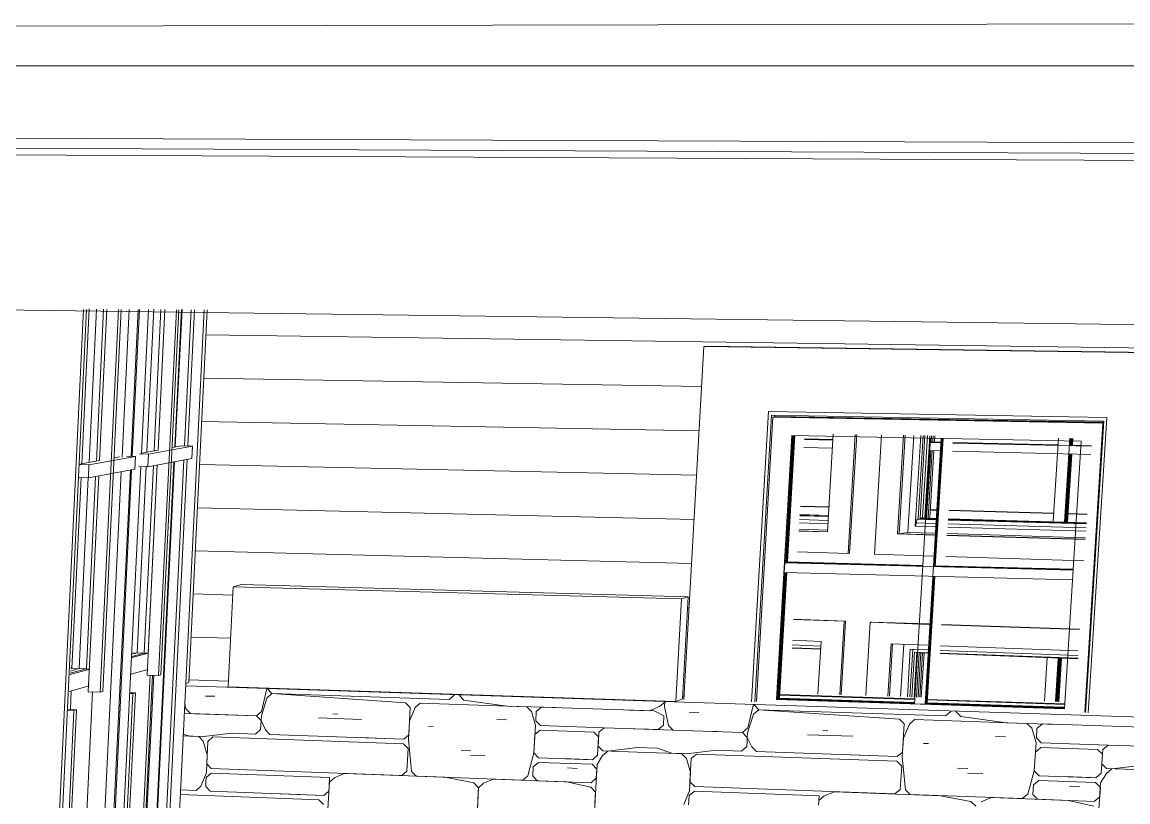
# Model space of a CAD drawing. Header units: inches. Extents: x 205 to 211, y -138 to -29.
# Drawn here: x 205.9148 to 206.0605, y -29.3628 to -29.2602 of the extents above; entities that cross this region are included whole.
import ezdxf

# ---------------------------------------------------------------- set-up
doc = ezdxf.new("R2010")
doc.units = ezdxf.units.IN
doc.header["$MEASUREMENT"] = 0
for name, color, linetype, lineweight in [('A-GLAZ', 151, 'Continuous', 13), ('A-ROOF', 132, 'Continuous', 13), ('A-WALL', 113, 'Continuous', 13), ('A-WALL-PATT', 111, 'Continuous', 13), ('L-SITE-WALL', 31, 'Continuous', 13), ('Q-CASE', 31, 'Continuous', 9), ('S-BEAM', 12, 'Continuous', 9)]:
    doc.layers.add(name, color=color, linetype=linetype, lineweight=lineweight)

# ---------------------------------------------------------------- blocks, each defined once
blk = doc.blocks.new('FP_13-Looking North')
at = {"layer": 'A-WALL-PATT', "lineweight": 9}
for p, q in [((205.94704, -29.34789), (205.94635, -29.35094)), ((205.94706, -29.34917), (205.94772, -29.34859)), ((205.94712, -29.34797), (205.94713, -29.34789)), ((205.94772, -29.34859), (205.94712, -29.34797)), ((205.94772, -29.34859), (205.97107, -29.34936)), ((205.96532, -29.34978), (205.94772, -29.34859)), ((205.97175, -29.3487), (205.97174, -29.34878)), ((205.97239, -29.34872), (205.97238, -29.3488)), ((205.93624, -29.34988), (205.93639, -29.3506)), ((205.93896, -29.3489), (205.94021, -29.34894)), ((205.94706, -29.34917), (205.94632, -29.35153)), ((205.96532, -29.34978), (205.96592, -29.3504)), ((205.96656, -29.35042), (205.96723, -29.34984)), ((205.98128, -29.35031), (205.96723, -29.34984)), ((205.97174, -29.34878), (205.97107, -29.34936)), ((205.97238, -29.3488), (205.97299, -29.34943)), ((205.97299, -29.34943), (205.97871, -29.35022)), ((205.99945, -29.34969), (205.99877, -29.35028)), ((205.99946, -29.34961), (205.99942, -29.3503)), ((205.99946, -29.34961), (205.99945, -29.34969)), ((206.01115, -29.34999), (206.0104, -29.35311)), ((206.01124, -29.35008), (206.01124, -29.34999)), ((206.01186, -29.35071), (206.01124, -29.35008)), ((205.94569, -29.35151), (205.93618, -29.35119)), ((205.93639, -29.3506), (205.93698, -29.35121)), ((205.93698, -29.35121), (205.94569, -29.35151)), ((205.94071, -29.35134), (205.94258, -29.35141)), ((205.94569, -29.35151), (205.94635, -29.35094)), ((205.94629, -29.35213), (205.94569, -29.35151)), ((205.94632, -29.35153), (205.94629, -29.35213)), ((205.95575, -29.35126), (205.95638, -29.35128)), ((205.96573, -29.354), (205.96592, -29.3504)), ((205.96656, -29.35042), (205.96583, -29.3522)), ((205.97871, -29.35022), (205.98513, -29.35043)), ((205.98128, -29.35031), (205.98189, -29.35093)), ((205.98243, -29.35277), (205.98189, -29.35093)), ((205.98246, -29.35216), (205.98253, -29.35095)), ((205.98253, -29.35095), (205.9832, -29.35037)), ((205.9832, -29.35037), (205.99808, -29.35087)), ((205.99483, -29.35076), (205.99743, -29.35084)), ((205.99743, -29.35084), (205.99877, -29.35028)), ((205.99808, -29.35087), (205.99935, -29.35152)), ((205.99935, -29.35152), (205.99928, -29.35274)), ((205.99942, -29.3503), (205.99993, -29.35276)), ((206.00265, -29.35102), (206.00395, -29.35106)), ((206.01116, -29.3513), (206.01037, -29.35373)), ((206.01116, -29.3513), (206.01186, -29.35071)), ((206.01186, -29.35071), (206.03643, -29.35152)), ((206.03037, -29.35194), (206.01186, -29.35071)), ((206.03714, -29.35093), (206.03643, -29.35152)), ((206.03714, -29.35084), (206.03714, -29.35093)), ((206.03781, -29.35086), (206.03781, -29.35095)), ((206.03781, -29.35095), (206.03844, -29.35159)), ((206.03844, -29.35159), (206.04446, -29.35241)), ((205.94626, -29.35273), (205.94623, -29.35332)), ((205.94626, -29.35273), (205.94629, -29.35213)), ((205.94629, -29.35213), (205.94685, -29.35334)), ((205.95383, -29.35179), (205.9595, -29.35198)), ((205.96583, -29.3522), (205.9657, -29.3546)), ((205.96834, -29.35289), (205.96897, -29.35291)), ((205.97733, -29.35199), (205.97861, -29.35203)), ((205.98223, -29.3564), (205.98243, -29.35277)), ((205.98246, -29.35216), (205.98307, -29.35279)), ((205.98307, -29.35279), (205.99146, -29.35308)), ((205.99146, -29.35308), (205.99078, -29.35366)), ((206.00971, -29.3537), (205.99146, -29.35308)), ((205.99928, -29.35274), (205.9986, -29.35332)), ((205.99993, -29.35276), (206.00055, -29.35339)), ((206.03037, -29.35194), (206.031, -29.35258)), ((206.03078, -29.35628), (206.031, -29.35258)), ((206.03167, -29.3526), (206.03089, -29.35443)), ((206.03167, -29.3526), (206.03237, -29.35201)), ((206.04716, -29.3525), (206.03237, -29.35201)), ((206.04446, -29.35241), (206.05122, -29.35263)), ((206.04716, -29.3525), (206.0478, -29.35314)), ((206.04847, -29.35316), (206.04919, -29.35257)), ((206.04919, -29.35257), (206.06485, -29.35309)), ((205.9387, -29.35425), (205.93603, -29.35416)), ((205.93604, -29.3539), (205.93684, -29.35418)), ((205.93684, -29.35418), (205.93808, -29.35423)), ((205.93808, -29.35423), (205.93867, -29.35484)), ((205.94246, -29.35379), (205.9387, -29.35425)), ((205.93929, -29.35487), (205.93994, -29.35429)), ((205.93994, -29.35429), (205.96504, -29.35518)), ((205.94557, -29.3539), (205.94246, -29.35379)), ((205.94623, -29.35332), (205.94557, -29.3539)), ((205.94685, -29.35334), (205.94745, -29.35396)), ((205.94745, -29.35396), (205.96507, -29.35458)), ((205.95938, -29.35438), (205.96254, -29.35449)), ((205.96573, -29.354), (205.96507, -29.35458)), ((205.98236, -29.35398), (205.98223, -29.3564)), ((205.98236, -29.35398), (205.98304, -29.3534)), ((205.99013, -29.35364), (205.98304, -29.3534)), ((205.99013, -29.35364), (205.99074, -29.35427)), ((205.99061, -29.3567), (205.99074, -29.35427)), ((205.99078, -29.35366), (205.99071, -29.35488)), ((205.99071, -29.35488), (205.99074, -29.35427)), ((205.9986, -29.35332), (205.99405, -29.35317)), ((205.99535, -29.35321), (205.9973, -29.35328)), ((206.00055, -29.35339), (206.00971, -29.3537)), ((206.00447, -29.35352), (206.00643, -29.35359)), ((206.00971, -29.3537), (206.0104, -29.35311)), ((206.01033, -29.35434), (206.00971, -29.3537)), ((206.01029, -29.35495), (206.01033, -29.35434)), ((206.01037, -29.35373), (206.01033, -29.35434)), ((206.01033, -29.35434), (206.01092, -29.35558)), ((206.01827, -29.354), (206.02423, -29.3542)), ((206.02029, -29.35345), (206.02095, -29.35347)), ((206.03089, -29.35443), (206.03074, -29.35689)), ((206.043, -29.35422), (206.04434, -29.35427)), ((206.04836, -29.35503), (206.0478, -29.35314)), ((206.0484, -29.35441), (206.04847, -29.35316)), ((206.0484, -29.35441), (206.04903, -29.35505)), ((205.93867, -29.35484), (205.9392, -29.35665)), ((205.93929, -29.35487), (205.93914, -29.35784)), ((205.96504, -29.35518), (205.96564, -29.35581)), ((205.96548, -29.35881), (205.96564, -29.35581)), ((205.9657, -29.35461), (205.96611, -29.35883)), ((205.99071, -29.35488), (205.99068, -29.35548)), ((205.99068, -29.35548), (205.99129, -29.35611)), ((205.99194, -29.35614), (205.99586, -29.35567)), ((205.99586, -29.35567), (205.99846, -29.35576)), ((205.99846, -29.35576), (206.00038, -29.35643)), ((206.01026, -29.35556), (206.00957, -29.35615)), ((206.01029, -29.35495), (206.01026, -29.35556)), ((206.01092, -29.35558), (206.01154, -29.35622)), ((206.03352, -29.35514), (206.03419, -29.35516)), ((206.04813, -29.35875), (206.04836, -29.35503)), ((206.04828, -29.35627), (206.04899, -29.35567)), ((206.05646, -29.35593), (206.04899, -29.35567)), ((206.04903, -29.35505), (206.05786, -29.35535)), ((206.05646, -29.35593), (206.0571, -29.35657)), ((206.05714, -29.35595), (206.05706, -29.35719)), ((206.05786, -29.35535), (206.05714, -29.35595)), ((206.07708, -29.35601), (206.05786, -29.35535)), ((205.9392, -29.35665), (205.93908, -29.35902)), ((205.97263, -29.35606), (205.97391, -29.3561)), ((205.97387, -29.3567), (205.97579, -29.35677)), ((205.98142, -29.35939), (205.98223, -29.3564)), ((205.98223, -29.3564), (205.98284, -29.35702)), ((205.98284, -29.35702), (205.98993, -29.35728)), ((205.98606, -29.35714), (205.98928, -29.35726)), ((205.98993, -29.35728), (205.99061, -29.3567)), ((205.99125, -29.35672), (205.99054, -29.35791)), ((205.99125, -29.35672), (205.99194, -29.35614)), ((205.99129, -29.35611), (205.99582, -29.35627)), ((206.00233, -29.3565), (205.99582, -29.35627)), ((206.00038, -29.35643), (206.00168, -29.35648)), ((206.00168, -29.35648), (206.0023, -29.35711)), ((206.0023, -29.35711), (206.00285, -29.35896)), ((206.00629, -29.35603), (206.00233, -29.3565)), ((206.00295, -29.35714), (206.00278, -29.36018)), ((206.00295, -29.35714), (206.00364, -29.35655)), ((206.00364, -29.35655), (206.03004, -29.35748)), ((206.00957, -29.35615), (206.00629, -29.35603)), ((206.01154, -29.35622), (206.03007, -29.35687)), ((206.02409, -29.35666), (206.02741, -29.35678)), ((206.03078, -29.35628), (206.03007, -29.35687)), ((206.03074, -29.35689), (206.03115, -29.36123)), ((206.04828, -29.35627), (206.04813, -29.35875)), ((206.05694, -29.35906), (206.0571, -29.35657)), ((206.05706, -29.35719), (206.05702, -29.35782)), ((206.05706, -29.35719), (206.0571, -29.35657)), ((205.93914, -29.35784), (205.93973, -29.35845)), ((205.93973, -29.35845), (205.96481, -29.35938)), ((205.96548, -29.35881), (205.96481, -29.35938)), ((205.96611, -29.35883), (205.96672, -29.35945)), ((205.98213, -29.35821), (205.98206, -29.35942)), ((205.98213, -29.35821), (205.98281, -29.35763)), ((205.98281, -29.35763), (205.98989, -29.35789)), ((205.98663, -29.35837), (205.98792, -29.35842)), ((205.98989, -29.35789), (205.99051, -29.35851)), ((205.99054, -29.35791), (205.99024, -29.36336)), ((205.99044, -29.35973), (205.99051, -29.35851)), ((206.03004, -29.35748), (206.03067, -29.35812)), ((206.03048, -29.3612), (206.03067, -29.35812)), ((206.03802, -29.35839), (206.03937, -29.35843)), ((206.04726, -29.36182), (206.04813, -29.35875)), ((206.04813, -29.35875), (206.04876, -29.35939)), ((206.05702, -29.35782), (206.05766, -29.35846)), ((206.05762, -29.35909), (206.05834, -29.35849)), ((206.05766, -29.35846), (206.06244, -29.35863)), ((206.05834, -29.35849), (206.06248, -29.35801)), ((205.93908, -29.35902), (205.93837, -29.36078)), ((205.93902, -29.36021), (205.93899, -29.36081)), ((205.93902, -29.36021), (205.93905, -29.35962)), ((205.93905, -29.35962), (205.9397, -29.35905)), ((205.9397, -29.35905), (205.95532, -29.35963)), ((205.95532, -29.35963), (205.95526, -29.36083)), ((205.95526, -29.36083), (205.95529, -29.36023)), ((205.95529, -29.36023), (205.95595, -29.35965)), ((205.95595, -29.35965), (205.95724, -29.3591)), ((205.95724, -29.3591), (205.97053, -29.3596)), ((205.96672, -29.35945), (205.98075, -29.35997)), ((205.97053, -29.3596), (205.97432, -29.36034)), ((205.97432, -29.36034), (205.97492, -29.36097)), ((205.97559, -29.36039), (205.97492, -29.36097)), ((205.97559, -29.36039), (205.97691, -29.35983)), ((205.97691, -29.35983), (205.98653, -29.36019)), ((205.98142, -29.35939), (205.98075, -29.35997)), ((205.98206, -29.35942), (205.98267, -29.36005)), ((205.98267, -29.36005), (205.98976, -29.36031)), ((205.98653, -29.36019), (205.98973, -29.36091)), ((205.99044, -29.35973), (205.98976, -29.36031)), ((206.00285, -29.35896), (206.00271, -29.3614)), ((206.00278, -29.36018), (206.0034, -29.36081)), ((206.03933, -29.35905), (206.04134, -29.35912)), ((206.04801, -29.36061), (206.04872, -29.36001)), ((206.04872, -29.36001), (206.05618, -29.36028)), ((206.04876, -29.35939), (206.05622, -29.35966)), ((206.05215, -29.35951), (206.05554, -29.35963)), ((206.05618, -29.36028), (206.05683, -29.36093)), ((206.05622, -29.35966), (206.05694, -29.35906)), ((206.05686, -29.36031), (206.05651, -29.3659)), ((206.05762, -29.35909), (206.05686, -29.36031)), ((205.93568, -29.36127), (205.93772, -29.36135)), ((205.93772, -29.36135), (205.93837, -29.36078)), ((205.93899, -29.36081), (205.93958, -29.36142)), ((205.93958, -29.36142), (205.95457, -29.362)), ((205.94768, -29.36173), (205.95143, -29.36188)), ((205.95523, -29.36142), (205.95457, -29.362)), ((205.95526, -29.36083), (205.9551, -29.36381)), ((205.95523, -29.36142), (205.95526, -29.36083)), ((205.97492, -29.36097), (205.97477, -29.36385)), ((205.97477, -29.36385), (205.97489, -29.36157)), ((205.97492, -29.36097), (205.97489, -29.36157)), ((205.98973, -29.36091), (205.99034, -29.36154)), ((205.9903, -29.36215), (205.99034, -29.36154)), ((206.00271, -29.3614), (206.00195, -29.3632)), ((206.00267, -29.36201), (206.00336, -29.36142)), ((206.00336, -29.36142), (206.01978, -29.36204)), ((206.0034, -29.36081), (206.02978, -29.36179)), ((206.02045, -29.36206), (206.02181, -29.3615)), ((206.02181, -29.3615), (206.03579, -29.36202)), ((206.03048, -29.3612), (206.02978, -29.36179)), ((206.03115, -29.36123), (206.03178, -29.36187)), ((206.04726, -29.36182), (206.04654, -29.36241)), ((206.04801, -29.36061), (206.04793, -29.36185)), ((206.05275, -29.36078), (206.05411, -29.36083)), ((206.05675, -29.36217), (206.05683, -29.36093)), ((205.95391, -29.36257), (205.93565, -29.36187)), ((205.95391, -29.36257), (205.95451, -29.36319)), ((205.9903, -29.36215), (205.99014, -29.36518)), ((206.00264, -29.36262), (206.0026, -29.36322)), ((206.00264, -29.36262), (206.00267, -29.36201)), ((206.01978, -29.36204), (206.01971, -29.36326)), ((206.01971, -29.36326), (206.01975, -29.36265)), ((206.01975, -29.36265), (206.02045, -29.36206)), ((206.03178, -29.36187), (206.04654, -29.36241)), ((206.03579, -29.36202), (206.03977, -29.36278)), ((206.03977, -29.36278), (206.04041, -29.36342)), ((206.04112, -29.36283), (206.0425, -29.36226)), ((206.0425, -29.36226), (206.05263, -29.36264)), ((206.04793, -29.36185), (206.04857, -29.36249)), ((206.04857, -29.36249), (206.05603, -29.36277)), ((206.05263, -29.36264), (206.05599, -29.36339)), ((206.05675, -29.36217), (206.05603, -29.36277))]:
    blk.add_line(p, q, dxfattribs=at)
blk = doc.blocks.new('FP_21-Looking North')
at = {"layer": 'A-WALL-PATT', "lineweight": 9}
for p, q in [((205.93902, -29.30136), (206.08831, -29.30349)), ((205.93874, -29.30706), (206.0043, -29.30815)), ((205.93846, -29.31276), (206.00397, -29.31399)), ((205.93818, -29.31845), (206.00364, -29.31983)), ((205.9379, -29.32413), (206.00331, -29.32566)), ((205.93762, -29.32981), (206.00298, -29.33148)), ((205.93734, -29.33547), (205.94256, -29.33562)), ((206.00246, -29.33729), (206.00264, -29.3373)), ((205.93706, -29.34114), (205.94228, -29.34129)), ((206.00213, -29.3431), (206.00231, -29.34311)), ((205.93678, -29.34679), (205.942, -29.34696)), ((206.0018, -29.3489), (206.00198, -29.3489))]:
    blk.add_line(p, q, dxfattribs=at)

msp = doc.modelspace()

# ---------------------------------------------------------------- linework, layer by layer
at = {"layer": 'A-GLAZ', "lineweight": 9}
for p, q in [((205.92266, -29.31833), (205.92363, -29.29795)), ((205.92459, -29.29797), (205.92363, -29.31815)), ((205.92459, -29.31798), (205.92555, -29.29798)), ((205.92555, -29.29798), (205.92459, -29.31798)), ((205.92798, -29.31745), (205.92891, -29.29802)), ((205.93011, -29.29803), (205.92917, -29.31735)), ((205.92932, -29.31736), (205.93026, -29.29803)), ((205.93144, -29.29804), (205.93052, -29.31699)), ((205.93217, -29.298), (205.93125, -29.31678)), ((205.9322, -29.31661), (205.9331, -29.29801)), ((205.9331, -29.29801), (205.9322, -29.31661)), ((205.93879, -29.29807), (205.93332, -29.4088)), ((205.93753, -29.29807), (205.93665, -29.31599)), ((206.0046, -29.30288), (206.00195, -29.34936)), ((206.00481, -29.30285), (206.0046, -29.30288)), ((206.0676, -29.3038), (206.0046, -29.30288)), ((206.0109, -29.34965), (206.01312, -29.31146)), ((206.01131, -29.34965), (206.0135, -29.31192)), ((206.0137, -29.31218), (206.01153, -29.34963)), ((206.01312, -29.31146), (206.05767, -29.31226)), ((206.0135, -29.31192), (206.05729, -29.31271)), ((206.0137, -29.31218), (206.01384, -29.31215)), ((206.05717, -29.31297), (206.0137, -29.31218)), ((206.01384, -29.31215), (206.01412, -29.31209)), ((206.01384, -29.31215), (206.05728, -29.31294)), ((206.05728, -29.31294), (206.01384, -29.31215)), ((206.01398, -29.31193), (206.01397, -29.31208)), ((206.01412, -29.31209), (206.0573, -29.31286)), ((206.05767, -29.31226), (206.05522, -29.3511)), ((206.05477, -29.35104), (206.05717, -29.31297)), ((206.05729, -29.31271), (206.05487, -29.35107)), ((206.05717, -29.31297), (206.05728, -29.31294)), ((206.01416, -29.34935), (206.01619, -29.31462)), ((206.01632, -29.31462), (206.01534, -29.33136)), ((206.01632, -29.31462), (206.01534, -29.33136)), ((206.01534, -29.33136), (206.01632, -29.31462)), ((206.01547, -29.33133), (206.01645, -29.31462)), ((206.01659, -29.31462), (206.01562, -29.33124)), ((206.01619, -29.31462), (206.05431, -29.31534)), ((206.02165, -29.3144), (206.02089, -29.3273)), ((206.02361, -29.33013), (206.02454, -29.31446)), ((206.02474, -29.31446), (206.02381, -29.3301)), ((206.028, -29.31452), (206.02706, -29.33024)), ((206.03012, -29.32757), (206.0309, -29.31458)), ((206.03033, -29.32754), (206.03111, -29.31458)), ((206.03111, -29.31458), (206.03033, -29.32754)), ((206.03149, -29.32737), (206.03226, -29.3146)), ((206.03245, -29.32656), (206.03317, -29.31462)), ((206.03283, -29.32559), (206.03349, -29.31462)), ((206.03308, -29.32551), (206.03373, -29.31462)), ((206.0334, -29.32546), (206.03405, -29.31463)), ((206.03372, -29.32547), (206.03438, -29.31464)), ((206.03461, -29.31464), (206.03455, -29.31553)), ((206.03476, -29.31551), (206.03481, -29.31464)), ((206.03476, -29.31551), (206.03481, -29.31464)), ((206.03481, -29.31464), (206.03476, -29.31551)), ((206.03502, -29.31464), (206.03497, -29.31549)), ((206.03449, -29.3166), (206.03395, -29.32549)), ((206.03415, -29.32549), (206.03469, -29.3166)), ((206.03415, -29.32549), (206.03469, -29.3166)), ((206.03469, -29.3166), (206.03415, -29.32549)), ((206.0349, -29.31661), (206.03436, -29.32547)), ((206.05431, -29.31534), (206.0521, -29.35058)), ((205.93656, -29.31774), (205.93204, -29.40945)), ((205.92332, -29.41388), (205.92788, -29.3194)), ((205.92909, -29.31914), (205.92453, -29.41327)), ((205.92468, -29.41319), (205.92924, -29.31911)), ((205.93044, -29.31869), (205.92588, -29.41258)), ((205.93116, -29.31867), (205.92997, -29.34322)), ((205.9309, -29.34325), (205.9321, -29.31857)), ((205.9321, -29.31857), (205.9309, -29.34325)), ((205.92138, -29.34527), (205.92258, -29.32012)), ((205.92353, -29.32014), (205.92233, -29.3453)), ((205.92328, -29.34533), (205.92449, -29.31999)), ((205.92449, -29.31999), (205.92328, -29.34533)), ((206.01725, -29.32515), (206.02104, -29.32526)), ((206.01725, -29.32518), (206.02103, -29.32529)), ((206.02105, -29.32512), (206.01726, -29.32501)), ((206.02104, -29.32516), (206.01726, -29.32506)), ((206.02097, -29.32623), (206.01719, -29.32612)), ((206.01722, -29.32568), (206.021, -29.32579)), ((206.03245, -29.32656), (206.0325, -29.32655)), ((206.03508, -29.32664), (206.03245, -29.32656)), ((206.0325, -29.32655), (206.03261, -29.32612)), ((206.03261, -29.32612), (206.03264, -29.32562)), ((206.03261, -29.32612), (206.03511, -29.32619)), ((206.03264, -29.32562), (206.03283, -29.32559)), ((206.03264, -29.32562), (206.03514, -29.32569)), ((206.03283, -29.32559), (206.03514, -29.32566)), ((206.03308, -29.32551), (206.03331, -29.32547)), ((206.03515, -29.32557), (206.03308, -29.32551)), ((206.03516, -29.32552), (206.03331, -29.32547)), ((206.05494, -29.32721), (206.03672, -29.32668)), ((206.03675, -29.32624), (206.05497, -29.32677)), ((206.03678, -29.32571), (206.05501, -29.32623)), ((206.03678, -29.32574), (206.055, -29.32626)), ((206.05501, -29.32613), (206.03679, -29.32561)), ((206.05502, -29.32609), (206.0368, -29.32557)), ((206.02089, -29.3273), (206.0171, -29.32719)), ((206.02089, -29.32727), (206.01711, -29.32715)), ((206.01711, -29.32715), (206.02089, -29.32727)), ((206.02093, -29.32706), (206.01714, -29.32695)), ((206.03012, -29.32757), (206.03033, -29.32754)), ((206.03499, -29.32772), (206.03012, -29.32757)), ((206.03033, -29.32754), (206.03147, -29.32737)), ((206.03499, -29.32768), (206.03033, -29.32754)), ((206.03033, -29.32754), (206.03499, -29.32768)), ((206.03503, -29.32748), (206.03149, -29.32737)), ((206.05485, -29.32827), (206.03663, -29.32773)), ((206.03663, -29.32773), (206.05485, -29.32827)), ((206.05484, -29.32831), (206.03663, -29.32777)), ((206.05488, -29.32806), (206.03667, -29.32752)), ((206.01694, -29.32993), (206.02361, -29.33013)), ((206.02361, -29.33013), (206.02381, -29.3301)), ((206.02706, -29.33024), (206.03482, -29.33048)), ((206.03646, -29.33053), (206.05467, -29.33109)), ((206.01527, -29.33264), (206.0143, -29.34929)), ((206.01527, -29.33264), (206.0143, -29.34929)), ((206.0143, -29.34929), (206.01527, -29.33264)), ((206.01443, -29.34924), (206.01539, -29.33264)), ((206.01554, -29.33264), (206.01458, -29.34917)), ((206.02308, -29.33907), (206.01642, -29.33884)), ((206.01643, -29.33879), (206.02328, -29.33904)), ((206.0225, -29.34873), (206.02308, -29.33907)), ((206.02328, -29.33904), (206.02271, -29.34873)), ((206.02328, -29.33904), (206.02308, -29.33907)), ((206.02652, -29.33919), (206.02595, -29.34884)), ((206.02652, -29.33919), (206.02673, -29.33916)), ((206.03428, -29.33947), (206.02652, -29.33919)), ((206.02673, -29.33916), (206.03428, -29.33942)), ((206.0541, -29.34016), (206.03591, -29.33952)), ((206.03592, -29.33948), (206.0541, -29.34012)), ((206.01624, -29.34254), (206.02002, -29.34268)), ((206.01624, -29.3426), (206.02002, -29.34274)), ((206.01625, -29.34218), (206.02003, -29.34232)), ((206.01626, -29.34157), (206.02004, -29.34171)), ((206.02004, -29.34171), (206.01963, -29.34864)), ((206.02884, -29.34893), (206.02926, -29.34204)), ((206.02904, -29.34894), (206.02946, -29.34205)), ((206.02946, -29.34205), (206.02904, -29.34894)), ((206.02926, -29.34204), (206.03411, -29.34222)), ((206.03093, -29.3421), (206.03051, -29.34898)), ((206.03142, -29.34901), (206.03179, -29.34275)), ((206.03211, -29.34276), (206.03174, -29.34902)), ((206.03179, -29.34275), (206.0341, -29.34284)), ((206.03574, -29.34228), (206.05392, -29.34294)), ((206.03574, -29.3429), (206.05392, -29.34357)), ((205.92931, -29.34368), (205.9309, -29.34325)), ((205.9309, -29.34325), (205.92931, -29.34368)), ((205.92997, -29.34322), (205.92935, -29.34339)), ((205.92938, -29.3432), (205.9309, -29.34325)), ((205.92997, -29.34322), (205.9309, -29.34325)), ((206.03198, -29.34903), (206.03233, -29.34314)), ((206.03265, -29.34315), (206.0323, -29.34904)), ((206.03233, -29.34314), (206.03409, -29.3432)), ((206.03262, -29.34905), (206.03297, -29.34322)), ((206.0332, -29.34323), (206.03285, -29.34905)), ((206.03297, -29.34322), (206.03409, -29.34326)), ((206.03305, -29.34906), (206.0334, -29.34324)), ((206.03305, -29.34906), (206.0334, -29.34324)), ((206.0334, -29.34324), (206.03305, -29.34906)), ((206.03361, -29.34324), (206.03325, -29.34906)), ((206.03572, -29.34326), (206.0539, -29.34394)), ((206.03572, -29.34332), (206.0539, -29.344)), ((205.92115, -29.34591), (205.92328, -29.34533)), ((205.92328, -29.34533), (205.92115, -29.34591)), ((205.92233, -29.3453), (205.92118, -29.34561)), ((205.92138, -29.34527), (205.92122, -29.34531)), ((205.92122, -29.34531), (205.92138, -29.34527)), ((205.92125, -29.34509), (205.9214, -29.34509)), ((205.92328, -29.34533), (205.92138, -29.34527)), ((205.92328, -29.34533), (205.92233, -29.3453)), ((205.92117, -29.35066), (205.92129, -29.34823)), ((205.92409, -29.34835), (205.92254, -29.38063)), ((206.01461, -29.34872), (206.03241, -29.34929)), ((206.01416, -29.34935), (206.0143, -29.34929)), ((206.0521, -29.35058), (206.01416, -29.34935)), ((206.0143, -29.34929), (206.01458, -29.34917)), ((206.0143, -29.34929), (206.01443, -29.34924)), ((206.0143, -29.34929), (206.03235, -29.34988)), ((206.0143, -29.34929), (206.03235, -29.34988)), ((206.03235, -29.34988), (206.0143, -29.34929)), ((206.03236, -29.34982), (206.01443, -29.34924)), ((206.01458, -29.34917), (206.03237, -29.34975)), ((206.0146, -29.34879), (206.0324, -29.34936)), ((206.03381, -29.34992), (206.05211, -29.35052)), ((206.03381, -29.34992), (206.05211, -29.35052)), ((206.05211, -29.35052), (206.03381, -29.34992)), ((206.05212, -29.35046), (206.03393, -29.34987)), ((206.034, -29.3498), (206.05213, -29.35039)), ((206.03403, -29.34941), (206.05215, -29.35)), ((206.03404, -29.34934), (206.05217, -29.34993))]:
    msp.add_line(p, q, dxfattribs=at)
at = {"layer": 'A-GLAZ'}
for p, q in [((205.92459, -29.31798), (205.92555, -29.29798)), ((205.92499, -29.31792), (205.92595, -29.29801)), ((205.9275, -29.29803), (205.92508, -29.3484)), ((205.92543, -29.3483), (205.92785, -29.29803)), ((205.9322, -29.31661), (205.9331, -29.29801)), ((205.93271, -29.31653), (205.93361, -29.29804)), ((205.93362, -29.29802), (205.93272, -29.31652)), ((205.93513, -29.29806), (205.93277, -29.34621)), ((205.9331, -29.34611), (205.93546, -29.29807)), ((205.93491, -29.31613), (205.9358, -29.29804)), ((205.93499, -29.31612), (205.93588, -29.29805)), ((205.93621, -29.31599), (205.93709, -29.29806)), ((206.02165, -29.31517), (206.01785, -29.31508)), ((206.01785, -29.31509), (206.02165, -29.31518)), ((206.01785, -29.31511), (206.02164, -29.3152)), ((206.02164, -29.3152), (206.01785, -29.31511)), ((206.02164, -29.31522), (206.01785, -29.31513)), ((206.01786, -29.31507), (206.02165, -29.31516)), ((206.03446, -29.31496), (206.03235, -29.34991)), ((206.03374, -29.34996), (206.03586, -29.31499)), ((206.03593, -29.31499), (206.0349, -29.33186)), ((206.03493, -29.33186), (206.03595, -29.31499)), ((206.03602, -29.31499), (206.035, -29.33182)), ((206.03502, -29.33182), (206.03604, -29.31499)), ((206.03611, -29.31499), (206.03509, -29.33179)), ((206.05131, -29.31496), (206.05063, -29.32593)), ((206.0521, -29.32597), (206.05279, -29.31498)), ((206.0529, -29.31499), (206.05284, -29.31596)), ((206.05288, -29.31596), (206.05294, -29.31499)), ((206.05306, -29.31499), (206.053, -29.31594)), ((206.05304, -29.31594), (206.0531, -29.31499)), ((206.05321, -29.31499), (206.05315, -29.31592)), ((205.93053, -29.31692), (205.93271, -29.31653)), ((205.93726, -29.31601), (205.93146, -29.31706)), ((205.93461, -29.31619), (205.93576, -29.31598)), ((205.93576, -29.31598), (205.93726, -29.31601)), ((205.93718, -29.31763), (205.93726, -29.31601)), ((206.01778, -29.31619), (206.02157, -29.31628)), ((206.03443, -29.31553), (206.03437, -29.3166)), ((206.03437, -29.3166), (206.0357, -29.31663)), ((206.03443, -29.31553), (206.03456, -29.31551)), ((206.03576, -29.31556), (206.03443, -29.31553)), ((206.03456, -29.31551), (206.03577, -29.31554)), ((206.0346, -29.31551), (206.03472, -29.31549)), ((206.03577, -29.31553), (206.0346, -29.31551)), ((206.03472, -29.31549), (206.03577, -29.31552)), ((206.03476, -29.31549), (206.03488, -29.31547)), ((206.03577, -29.31551), (206.03476, -29.31549)), ((206.03488, -29.31547), (206.03578, -29.31549)), ((206.03734, -29.31667), (206.05559, -29.31711)), ((206.03741, -29.31555), (206.05126, -29.31588)), ((206.05126, -29.3159), (206.03741, -29.31557)), ((206.03741, -29.31558), (206.05126, -29.31591)), ((206.05566, -29.31603), (206.03741, -29.3156)), ((206.03742, -29.31553), (206.05127, -29.31586)), ((206.05126, -29.31588), (206.03742, -29.31555)), ((206.05284, -29.31594), (206.05566, -29.31601)), ((206.05566, -29.31601), (206.05288, -29.31594)), ((206.053, -29.31592), (206.05566, -29.31599)), ((206.05567, -29.31598), (206.05304, -29.31592)), ((206.05316, -29.3159), (206.05567, -29.31596)), ((205.92238, -29.31839), (205.92499, -29.31792)), ((205.92975, -29.31737), (205.92362, -29.31848)), ((205.92694, -29.31757), (205.92764, -29.31744)), ((205.92854, -29.31735), (205.92975, -29.31737)), ((205.92967, -29.31904), (205.92975, -29.31737)), ((205.93146, -29.31706), (205.93026, -29.31704)), ((205.93045, -29.40696), (205.93481, -29.31807)), ((205.93053, -29.40692), (205.93489, -29.31805)), ((205.93146, -29.31706), (205.93138, -29.31872)), ((205.93138, -29.31872), (205.93718, -29.31763)), ((205.93169, -29.40786), (205.93612, -29.31783)), ((206.05278, -29.31704), (206.05222, -29.32601)), ((206.05225, -29.32601), (206.05281, -29.31704)), ((206.05293, -29.31704), (206.05237, -29.32601)), ((206.05241, -29.32601), (206.05297, -29.31705)), ((206.05308, -29.31705), (206.05252, -29.326)), ((205.92362, -29.31848), (205.9224, -29.31845)), ((205.92362, -29.31848), (205.92354, -29.32018)), ((205.92354, -29.32018), (205.92967, -29.31904)), ((205.93018, -29.31869), (205.93138, -29.31872)), ((205.9309, -29.34325), (205.9321, -29.31857)), ((205.93127, -29.34616), (205.93262, -29.31848)), ((205.93262, -29.31848), (205.93141, -29.34327)), ((205.92231, -29.32015), (205.92354, -29.32018)), ((205.92328, -29.34533), (205.92449, -29.31999)), ((205.92353, -29.34835), (205.9249, -29.31992)), ((206.01527, -29.33136), (206.01519, -29.33264)), ((206.01519, -29.33264), (206.05316, -29.33362)), ((206.01527, -29.33136), (206.01534, -29.33133)), ((206.05323, -29.33233), (206.01527, -29.33136)), ((206.01534, -29.33133), (206.03345, -29.33179)), ((206.01537, -29.33132), (206.01545, -29.3313)), ((206.03345, -29.33178), (206.01537, -29.33132)), ((206.01545, -29.3313), (206.03345, -29.33176)), ((206.01547, -29.33129), (206.01555, -29.33126)), ((206.03345, -29.33175), (206.01547, -29.33129)), ((206.01555, -29.33126), (206.03346, -29.33172)), ((206.03491, -29.33183), (206.05323, -29.3323)), ((206.05323, -29.33229), (206.03493, -29.33182)), ((206.035, -29.3318), (206.05324, -29.33226)), ((206.05324, -29.33225), (206.03502, -29.33179)), ((206.03509, -29.33176), (206.05324, -29.33222)), ((206.03483, -29.33315), (206.03381, -29.34992)), ((206.03383, -29.34991), (206.03485, -29.33315)), ((206.03492, -29.33315), (206.0339, -29.34988)), ((206.03393, -29.34987), (206.03494, -29.33315)), ((206.03501, -29.33315), (206.034, -29.34984)), ((205.93141, -29.34327), (205.92929, -29.34385)), ((205.9309, -29.34325), (205.92931, -29.34368)), ((205.93141, -29.34327), (205.9309, -29.34325)), ((206.04982, -29.34385), (206.04946, -29.34959)), ((206.05093, -29.34964), (206.05129, -29.3439)), ((206.0514, -29.3439), (206.05104, -29.34964)), ((206.05108, -29.34964), (206.05144, -29.3439)), ((206.05156, -29.34391), (206.0512, -29.34964)), ((206.05124, -29.34964), (206.0516, -29.34391)), ((206.05171, -29.34391), (206.05135, -29.34965)), ((205.92375, -29.34536), (205.92113, -29.34608)), ((205.92328, -29.34533), (205.92115, -29.34591)), ((205.92375, -29.34535), (205.92328, -29.34533)), ((205.92919, -29.34601), (205.93137, -29.3454)), ((205.93015, -29.37733), (205.93168, -29.34615)), ((205.93048, -29.37735), (205.932, -29.34616)), ((205.93061, -29.3774), (205.93214, -29.34617)), ((205.93127, -29.34616), (205.93277, -29.34621)), ((205.93277, -29.34621), (205.9331, -29.34611)), ((205.92102, -29.3483), (205.92364, -29.34757)), ((205.92255, -29.38038), (205.92409, -29.34835)), ((205.92353, -29.34835), (205.92508, -29.3484)), ((205.92508, -29.3484), (205.92543, -29.3483)), ((205.9294, -29.34857), (205.92649, -29.40848)), ((205.92682, -29.40832), (205.92973, -29.34848)), ((205.92905, -29.34856), (205.9294, -29.34857)), ((205.92973, -29.34848), (205.92906, -29.34846)), ((205.92973, -29.34848), (205.9294, -29.34857)), ((206.03235, -29.34991), (206.03374, -29.34996)), ((206.03374, -29.34996), (206.03381, -29.34992)), ((206.03383, -29.34991), (206.0339, -29.34988)), ((206.03393, -29.34987), (206.034, -29.34984)), ((205.92163, -29.35083), (205.91869, -29.41234)), ((205.91904, -29.41217), (205.92198, -29.35073)), ((205.92089, -29.3508), (205.92163, -29.35083)), ((205.92198, -29.35073), (205.92091, -29.35069)), ((205.92198, -29.35073), (205.92163, -29.35083))]:
    msp.add_line(p, q, dxfattribs=at)
at = {"layer": 'A-ROOF'}
for p, q in [((206.16907, -29.26021), (205.74116, -29.26106)), ((206.16774, -29.27795), (205.74075, -29.27603))]:
    msp.add_line(p, q, dxfattribs=at)
at = {"layer": 'A-WALL'}
for p, q in [((205.91658, -29.43046), (205.92289, -29.29801)), ((205.91743, -29.42075), (205.92328, -29.29802)), ((205.93676, -29.34714), (205.93919, -29.29806)), ((206.00481, -29.30285), (206.06776, -29.30376)), ((206.02113, -29.32405), (206.01734, -29.32394)), ((206.01735, -29.3239), (206.02114, -29.324)), ((206.03524, -29.32444), (206.03443, -29.32442)), ((206.03444, -29.32438), (206.03525, -29.3244)), ((206.05071, -29.32487), (206.03688, -29.32449)), ((206.03689, -29.32444), (206.05072, -29.32483)), ((206.05511, -29.325), (206.0526, -29.32493)), ((206.05261, -29.32488), (206.05511, -29.32495)), ((205.94259, -29.33451), (205.94193, -29.34768)), ((205.94369, -29.33423), (205.94259, -29.33451)), ((206.00166, -29.33613), (205.94259, -29.33451)), ((205.94369, -29.33423), (206.00255, -29.33584)), ((206.0009, -29.34961), (206.00166, -29.33613)), ((206.00166, -29.33613), (206.00255, -29.33584)), ((206.00255, -29.33584), (206.00178, -29.34926)), ((205.9364, -29.34725), (205.93676, -29.34714)), ((205.94193, -29.34768), (206.0009, -29.34961)), ((206.00178, -29.34926), (206.0009, -29.34961))]:
    msp.add_line(p, q, dxfattribs=at)
at = {"layer": 'L-SITE-WALL'}
msp.add_line((206.08501, -29.35241), (205.93636, -29.34754), dxfattribs=at)
at = {"layer": 'Q-CASE'}
for p, q in [((206.20363, -29.27909), (205.75382, -29.27691)), ((206.20182, -29.30187), (205.75328, -29.29599))]:
    msp.add_line(p, q, dxfattribs=at)
at = {"layer": 'S-BEAM'}
for p, q in [((205.74064, -29.26592), (206.1582, -29.26597)), ((206.15742, -29.27647), (205.7404, -29.27481))]:
    msp.add_line(p, q, dxfattribs=at)

# ---------------------------------------------------------------- block references
at = {"layer": 'A-WALL', "lineweight": 9}
msp.add_blockref('FP_21-Looking North', (0, 0), dxfattribs=at)
at = {"layer": 'L-SITE-WALL', "lineweight": 9}
msp.add_blockref('FP_13-Looking North', (0, 0), dxfattribs=at)

doc.saveas('drawing.dxf')
